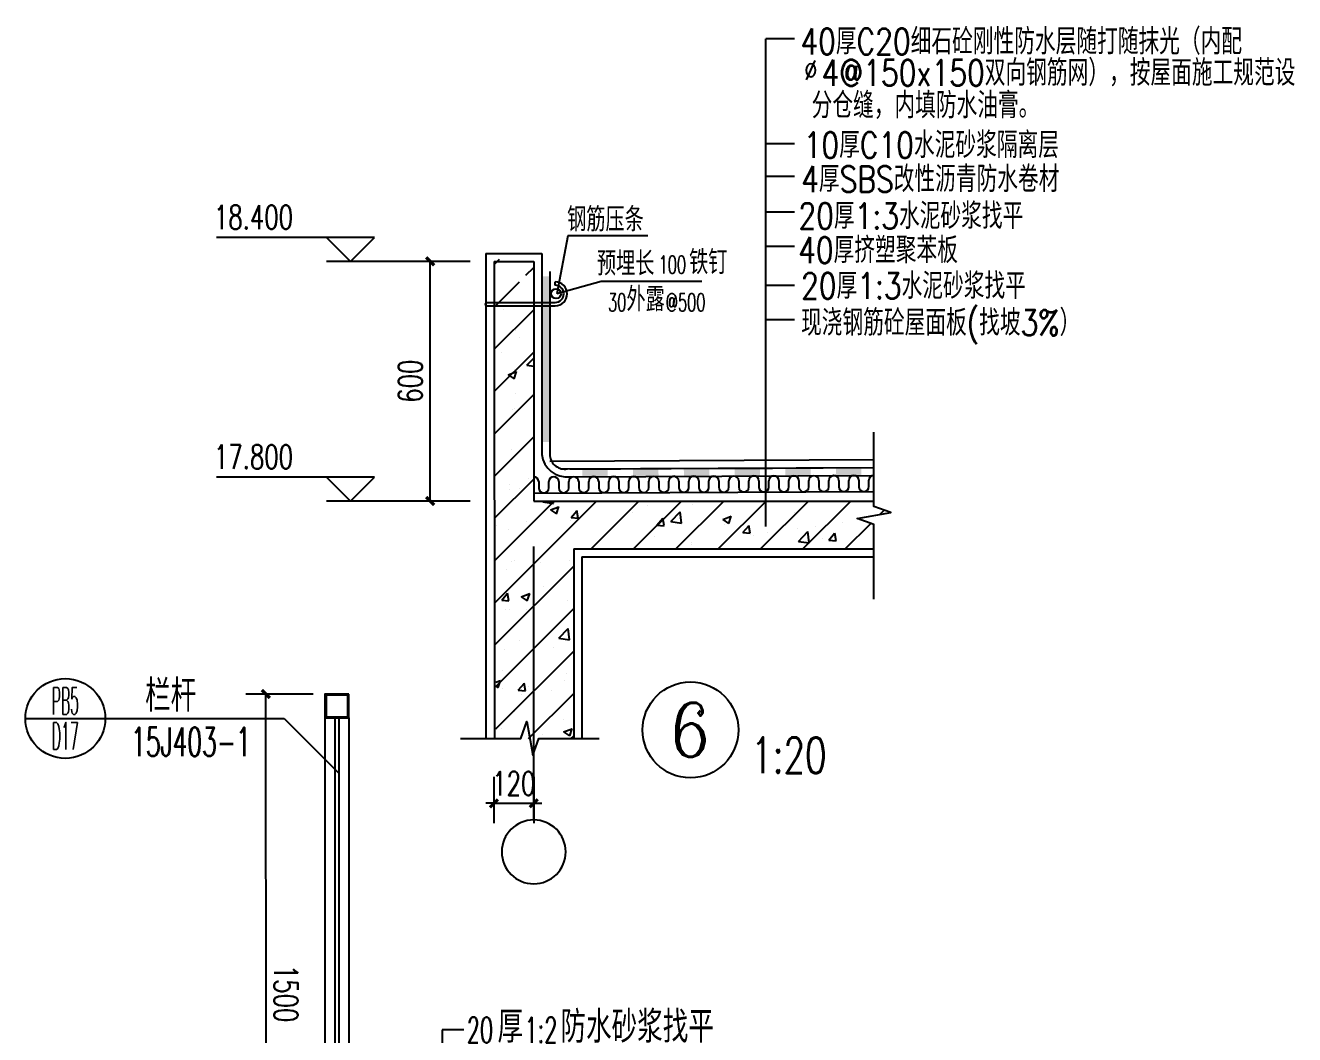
# Model space of a CAD drawing. Extents: x -522490 to 417652, y 450811 to 1108047.
# Drawn here: x 370846 to 377201, y 455942 to 460996 of the extents above; entities that cross this region are included whole.
import ezdxf
from ezdxf.enums import TextEntityAlignment as Align

# ---------------------------------------------------------------- set-up
doc = ezdxf.new("R2010")
doc.units = 0
doc.header["$LTSCALE"] = 1000
doc.header["$MEASUREMENT"] = 0
for name, color, linetype in [('AXIS', 3, 'Continuous'), ('AXIS_TEXT', 7, 'Continuous'), ('DIM_ELEV', 3, 'Continuous'), ('DIM_SYMB', 3, 'Continuous'), ('PUB_DIM', 3, 'Continuous'), ('PUB_TEXT', 7, 'Continuous'), ('WALL', 9, 'Continuous')]:
    doc.layers.add(name, color=color, linetype=linetype)
doc.styles.add('_HZTXT', font='txt.shx', dxfattribs={"width": 0.8, "bigfont": 'hztxt.shx'})
doc.styles.add('_SIMPLEX', font='SIMPLEX.shx', dxfattribs={"width": 0.6})
doc.styles.add('_TCH_AXIS', font='COMPLEX', dxfattribs={"bigfont": 'GBCBIG'})
doc.styles.add('_TCH_DIM', font='SIMPLEX', dxfattribs={"bigfont": 'GBCBIG'})
doc.styles.add('_TCH_DIM_T3', font='SIMPLEX', dxfattribs={"width": 0.705882, "bigfont": 'GBCBIG'})
doc.styles.add('COMP', font='complex', dxfattribs={"bigfont": 'hztxt'})
doc.styles.add('COMPLEX', font='COMPLEX')
doc.styles.add('DIM_FONT', font='SIMPLEX.shx', dxfattribs={"width": 0.8, "bigfont": 'hztxt.shx'})
doc.dimstyles.new('_TCH_ARCH&&20', dxfattribs={"dimtxt": 59.5, "dimasz": 20, "dimexe": 50, "dimexo": 60, "dimgap": 20, "dimtad": 1, "dimdec": 0, "dimzin": 0, "dimdsep": 46, "dimtxsty": '_TCH_DIM_T3', "dimblk": 'ARCHTICK', "dimcen": 0.09, "dimclrt": 7, "dimazin": 2, "dimtfac": 1, "dimtdec": 0, "dimtix": 1, "dimtmove": 2, "dimatfit": 3, "dimfxl": 0, "dimtolj": 1, "dimtzin": 0, "dimarcsym": 0})

# ---------------------------------------------------------------- blocks, each defined once
blk = doc.blocks.new('_ArchTick')
at = {"color": 0, "linetype": 'ByBlock', "const_width": 0.4}
blk.add_lwpolyline([(-0.5, -0.5), (0.5, 0.5)], dxfattribs=at)
blk = doc.blocks.new('$LinePat$保温层')
at = {"color": 0}
for p, q in [((24, -24), (24, -56)), ((72, -56), (72, -24))]:
    blk.add_line(p, q, dxfattribs=at)
for centre, start, end in [((96, -24), 90, 180), ((0, -24), 0, 90), ((48, -56), 180, 0)]:
    blk.add_arc(centre, 24, start, end, dxfattribs=at)
blk = doc.blocks.new('_AXISO')
blk.add_circle((0, 0), 0.5)
at = {"layer": 'AXIS_TEXT', "style": 'COMPLEX', "width": 1.041667}
blk.add_attdef('A', text='', height=0.56, dxfattribs=at).set_placement((-0.25, -0.28), (0.25, -0.28), align=Align.FIT)
blk = doc.blocks.new('$LinePat$防水层2')
at = {"color": 0}
blk.add_line((0, 0), (600, 0), dxfattribs=at)
blk.add_solid([(150, 0), (450, 0), (150, -100), (450, -100)], dxfattribs=at)
blk = doc.blocks.new('A$C66B81AE5')
for p, q in [((3.6, 55.1), (0, 55.1)), ((22, -18.2), (22, 55.1)), ((25.6, -18.2), (25.6, 55.1))]:
    blk.add_line(p, q)
blk.add_circle((12.7, 56), 5.29)
for centre, radius, start, end in [((12.8, 55.1), 12.8, 0, 180), ((12.8, 55.1), 9.2, 0, 180), ((23.8, -18.2), 1.8, 180, 0)]:
    blk.add_arc(centre, radius, start, end)
blk = doc.blocks.new('*D955')
at = {"layer": 'Defpoints', "color": 0}
for p in [(323786.8, 469870.9), (323887.3, 469870.9), (323887.3, 469270.9)]:
    blk.add_point(p, dxfattribs=at)
at = {"layer": 'PUB_DIM', "color": 0, "lineweight": -2}
for p, q in [((323827.3, 469870.9), (323736.8, 469870.9)), ((323786.8, 469270.9), (323786.8, 469870.9)), ((323827.3, 469270.9), (323736.8, 469270.9))]:
    blk.add_line(p, q, dxfattribs=at)
at = {"layer": 'PUB_DIM', "color": 0, "lineweight": -2, "xscale": 20, "yscale": 20, "zscale": 20}
for p, rotation in [((323786.8, 469870.9), 90), ((323786.8, 469270.9), 270)]:
    blk.add_blockref('_ArchTick', p, dxfattribs=dict(at, rotation=rotation))
at = {"layer": 'PUB_DIM', "color": 7, "insert": (323737, 469570.9), "char_height": 59.5, "attachment_point": 5, "rotation": 90, "style": '_TCH_DIM_T3'}
blk.add_mtext('\\A1;600', dxfattribs=at)
blk = doc.blocks.new('_INDEX')
blk.add_line((-0.5, 0), (0.5, 0))
blk.add_circle((0, 0), 0.5)
at = {"style": 'COMP'}
for tag, width, p, p2 in [('1', 2.333333, (-0.17, 0.05), (0.17, 0.05)), ('-', 1.166667, (-0.17, -0.39), (0.17, -0.39))]:
    blk.add_attdef(tag, text='', height=0.34, dxfattribs=dict(at, width=width)).set_placement(p, p2, align=Align.FIT)
blk = doc.blocks.new('*D956')
at = {"layer": 'Defpoints', "color": 0}
for p in [(339377.6, 498464.9), (339555.5, 498465), (339556, 496965)]:
    blk.add_point(p, dxfattribs=at)
at = {"layer": 'PUB_DIM', "color": 0, "lineweight": -2}
for p, q in [((339495.5, 498465), (339327.6, 498464.9)), ((339378.1, 496964.9), (339377.6, 498464.9)), ((339496, 496965), (339328.1, 496964.9))]:
    blk.add_line(p, q, dxfattribs=at)
at = {"layer": 'PUB_DIM', "color": 0, "lineweight": -2, "xscale": 20, "yscale": 20, "zscale": 20}
for p, rotation in [((339377.6, 498464.9), 90.01972059966626), ((339378.1, 496964.9), 270.0197205996663)]:
    blk.add_blockref('_ArchTick', p, dxfattribs=dict(at, rotation=rotation))
at = {"layer": 'PUB_DIM', "color": 7, "insert": (339427.6, 497715), "char_height": 59.5, "attachment_point": 5, "rotation": 270.0197, "style": '_TCH_DIM_T3'}
blk.add_mtext('\\A1;1500', dxfattribs=at)
blk = doc.blocks.new('JIE7')
for p, q in [((324626.8, 469207.1, 0), (324626.8, 470428.1, 0)), ((324331.7, 469935, 13728001.5), (324131.2, 469935, 13728001.5)), ((323948.1, 469864.1, 0), (323960.7, 469876.6, 0)), ((324026.5, 469836.4, 0), (324046.1, 469856, 0)), ((323948.4, 469758.3, 0), (324010.1, 469819.9, 0)), ((324466.9, 469821, 13728001.5), (324214.6, 469821, 13728001.5)), ((323948.7, 469652.5, 0), (324046.1, 469749.9, 0)), ((323969.7, 469751.7, 0), (323969.7, 469751.7, 0)), ((324000.9, 469699, 0), (324000.9, 469699, 0)), ((324011.1, 469681.6, 0), (324011.1, 469681.6, 0)), ((323949, 469546.7, 0), (324046.1, 469643.9, 0)), ((323965.9, 469643.2, 0), (323965.9, 469643.2, 0)), ((324028.9, 469611.1, 0), (324046.1, 469629, 0)), ((324028.9, 469611.1, 0), (324046.1, 469608.5, 0)), ((323981.9, 469586.9, 0), (324002.9, 469594.9, 0)), ((323981.9, 469586.9, 0), (323996.8, 469576.8, 0)), ((323996.9, 469577, 0), (324003, 469595.1, 0)), ((323997.3, 469599.1, 0), (323997.3, 469599.1, 0)), ((323949.3, 469440.9, 0), (324046.1, 469537.8, 0)), ((324000.6, 469539.9, 0), (324000.6, 469539.9, 0)), ((323993.6, 469499.3, 0), (323993.6, 469499.3, 0)), ((323998.7, 469502.6, 0), (323998.7, 469502.6, 0)), ((324044.7, 469464.5, 0), (324044.7, 469464.5, 0)), ((323949.6, 469335.2, 0), (324046.1, 469431.7, 0)), ((323990, 469399.4, 0), (323990, 469399.4, 0)), ((323949.9, 469229.4, 0), (324046.1, 469325.7, 0)), ((324032.2, 469328.2, 0), (324032.2, 469328.2, 0)), ((323985, 469312, 0), (323985, 469312, 0)), ((323986.3, 469299.5, 0), (323986.3, 469299.5, 0)), ((324010.2, 469301.7, 0), (324010.2, 469301.7, 0)), ((323950.1, 469123.6, 0), (324097.4, 469270.9, 0)), ((323950.4, 469017.8, 0), (324203.5, 469270.9, 0)), ((324068.7, 469269.2, 0), (324070.3, 469270.9, 0)), ((324068.7, 469269.2, 0), (324095.4, 469265.1, 0)), ((324095.6, 469265.2, 0), (324094.9, 469270.9, 0)), ((324189.5, 469150.9, 0), (324309.5, 469270.9, 0)), ((324295.6, 469150.9, 0), (324415.6, 469270.9, 0)), ((324331.5, 469259.6, 0), (324331.5, 469259.6, 0)), ((324401.7, 469150.9, 0), (324521.7, 469270.9, 0)), ((324406.6, 469269.5, 0), (324406.6, 469269.5, 0)), ((324444.1, 469262.5, 0), (324444.1, 469262.5, 0)), ((324507.7, 469150.9, 0), (324627.7, 469270.9, 0)), ((324613.8, 469150.9, 0), (324733.8, 469270.9, 0)), ((324719.9, 469150.9, 0), (324839.9, 469270.9, 0)), ((324087.9, 469248.5, 0), (324108.9, 469256.6, 0)), ((324087.9, 469248.5, 0), (324102.9, 469238.5, 0)), ((324103, 469238.6, 0), (324109.1, 469256.8, 0)), ((324139.4, 469229.5, 0), (324153.8, 469246.7, 0)), ((324139.4, 469229.5, 0), (324157.3, 469227.9, 0)), ((324142, 469234.7, 0), (324142, 469234.7, 0)), ((324157.5, 469228.1, 0), (324154, 469246.9, 0)), ((324292.5, 469243.3, 0), (324292.5, 469243.3, 0)), ((324354.5, 469210.7, 0), (324369, 469227.9, 0)), ((324372.6, 469209.3, 0), (324369.2, 469228.1, 0)), ((324388.9, 469219.6, 0), (324412.3, 469243.9, 0)), ((324415.7, 469215.6, 0), (324412.4, 469244.1, 0)), ((324519.1, 469224.5, 0), (324540.1, 469232.6, 0)), ((324534.2, 469214.6, 0), (324540.2, 469232.7, 0)), ((324697.7, 469242.8, 0), (324697.7, 469242.8, 0)), ((324912.2, 469237.1, 0), (324923, 469247.9, 0)), ((323953.3, 469209.8, 0), (323953.3, 469209.8, 0)), ((323982.7, 469199.7, 0), (323982.7, 469199.7, 0)), ((324028.4, 469219.7, 0), (324028.4, 469219.7, 0)), ((324138.5, 469222.2, 0), (324138.5, 469222.2, 0)), ((324354.5, 469210.7, 0), (324372.5, 469209.1, 0)), ((324388.9, 469219.6, 0), (324415.6, 469215.5, 0)), ((324519.1, 469224.5, 0), (324534, 469214.4, 0)), ((324522.7, 469212.8, 0), (324522.7, 469212.8, 0)), ((324569.7, 469191.8, 0), (324584.2, 469209.1, 0)), ((324587.8, 469190.5, 0), (324584.3, 469209.3, 0)), ((324705.8, 469201, 0), (324705.8, 469201, 0)), ((324709.1, 469169.9, 0), (324732.4, 469194.3, 0)), ((324735.9, 469165.9, 0), (324732.6, 469194.4, 0)), ((324750.3, 469206.2, 0), (324750.3, 469206.2, 0)), ((324819.5, 469215.9, 0), (324819.5, 469215.9, 0)), ((324825.9, 469150.9, 0), (324889.8, 469214.8, 0)), ((324347.8, 469182.8, 0), (324347.8, 469182.8, 0)), ((324440.4, 469162.6, 0), (324440.4, 469162.6, 0)), ((324441.3, 469166.1, 0), (324441.3, 469166.1, 0)), ((324569.7, 469191.8, 0), (324587.7, 469190.3, 0)), ((324596.2, 469185.1, 0), (324596.2, 469185.1, 0)), ((324630.7, 469191.1, 0), (324630.7, 469191.1, 0)), ((324709.1, 469169.9, 0), (324735.7, 469165.8, 0)), ((324769.6, 469176.9, 0), (324769.6, 469176.9, 0)), ((324784.9, 469173, 0), (324799.4, 469190.3, 0)), ((324784.9, 469173, 0), (324802.8, 469171.4, 0)), ((324803, 469171.6, 0), (324799.5, 469190.4, 0)), ((324086.7, 469151.9, 0), (324086.7, 469151.9, 0)), ((324172.8, 469152.7, 0), (324172.8, 469152.7, 0)), ((324327.7, 469151.2, 0), (324327.7, 469151.2, 0)), ((323950.7, 468912.1, 0), (324146.1, 469107.5, 0)), ((323979, 469099.8, 0), (323979, 469099.8, 0)), ((323989.8, 469118.4, 0), (323989.8, 469118.4, 0)), ((323997.9, 469122.7, 0), (323997.9, 469122.7, 0)), ((324063.1, 469116.4, 0), (324063.1, 469116.4, 0)), ((324134.8, 469122.3, 0), (324134.8, 469122.3, 0)), ((323965.8, 469022.7, 0), (323980.3, 469039.9, 0)), ((323983.9, 469021.3, 0), (323980.4, 469040.1, 0)), ((324014.9, 469031, 0), (324035.9, 469039, 0)), ((324030, 469021.1, 0), (324036.1, 469039.2, 0)), ((324069.7, 469056.8, 0), (324069.7, 469056.8, 0)), ((323965.8, 469022.7, 0), (323983.7, 469021.1, 0)), ((324014.9, 469031, 0), (324029.9, 469020.9, 0)), ((324131.2, 469022.4, 0), (324131.2, 469022.4, 0)), ((323951, 468806.3, 0), (324146.1, 469001.4, 0)), ((323975.4, 468999.9, 0), (323975.4, 468999.9, 0)), ((323984.2, 468998, 0), (323984.2, 468998, 0)), ((324027, 468999.4, 0), (324027, 468999.4, 0)), ((324108.5, 468927.4, 0), (324131.9, 468951.7, 0)), ((324135.3, 468923.3, 0), (324132, 468951.8, 0)), ((324009.4, 468921.8, 0), (324009.4, 468921.8, 0)), ((324108.5, 468927.4, 0), (324135.2, 468923.2, 0)), ((324127.6, 468922.6, 0), (324127.6, 468922.6, 0)), ((323951.3, 468700.5, 0), (324146.1, 468895.3, 0)), ((323971.7, 468900.1, 0), (323971.7, 468900.1, 0)), ((324094.7, 468904.7, 0), (324094.7, 468904.7, 0)), ((323968.6, 468846.1, 0), (323968.6, 468846.1, 0)), ((323951, 468816.9, 0), (323963, 468821.5, 0)), ((323957, 468803.6, 0), (323963.1, 468821.7, 0)), ((324007.4, 468797, 0), (324021.9, 468814.2, 0)), ((324025.5, 468795.6, 0), (324022.1, 468814.4, 0)), ((324123.9, 468822.7, 0), (324123.9, 468822.7, 0)), ((324128.8, 468839.4, 0), (324128.8, 468839.4, 0)), ((323951, 468807.3, 0), (323956.9, 468803.4, 0)), ((323968.1, 468800.2, 0), (323968.1, 468800.2, 0)), ((324007.4, 468797, 0), (324025.4, 468795.4, 0)), ((324015.8, 468786.3, 0), (324015.8, 468786.3, 0)), ((324031.9, 468805.8, 0), (324031.9, 468805.8, 0)), ((324033.3, 468676.4, 0), (324146.1, 468789.3, 0)), ((324090.9, 468796.2, 0), (324090.9, 468796.2, 0)), ((323997, 468742.8, 0), (323997, 468742.8, 0)), ((324120.3, 468722.8, 0), (324120.3, 468722.8, 0)), ((323964.4, 468700.3, 0), (323964.4, 468700.3, 0)), ((324069.1, 468686.9, 0), (324069.1, 468686.9, 0)), ((324121, 468692.7, 0), (324142, 468700.7, 0)), ((324121, 468692.7, 0), (324135.9, 468682.6, 0)), ((324125.6, 468692.8, 0), (324125.6, 468692.8, 0)), ((324136.1, 468682.8, 0), (324142.2, 468700.9, 0)), ((324012, 468677.9, 0), (324012, 468677.9, 0)), ((324068.9, 468676.9, 0), (324068.9, 468676.9, 0)), ((324139.3, 468676.4, 0), (324146.1, 468683.2, 0))]:
    blk.add_line(p, q)
at = {"ltscale": 0.5}
for p in [(324131.2, 469935, 607.5), (324214.6, 469821, 13728001.5)]:
    blk.add_line(p, (324103.9, 469789.9, 607.5), dxfattribs=at)
at = {"color": 1, "ltscale": 0.1}
blk.add_line((324046.1, 468472.3, 0), (324046.1, 469157.4, 0), dxfattribs=at)
at = {"color": 5}
blk.add_line((324146.1, 469150.9, 0), (324146.1, 468676.4, 0), dxfattribs=at)
at = {"color": 4}
blk.add_line((324166.1, 469130.9, 0), (324166.1, 468676.4, 0), dxfattribs=at)
at = {"layer": 'AXIS'}
blk.add_circle((324438.5, 468697.7), 120, dxfattribs=at)
at = {"layer": 'DIM_ELEV'}
for p, q in [((323647.3, 469930.9), (323251.5, 469930.9)), ((323587.3, 469870.9), (323527.3, 469930.9)), ((323587.3, 469870.9), (323647.3, 469930.9)), ((323887.3, 469870.9), (323527.3, 469870.9)), ((323647.3, 469330.9), (323251.5, 469330.9)), ((323587.3, 469270.9), (323527.3, 469330.9)), ((323587.3, 469270.9), (323647.3, 469330.9)), ((323887.3, 469270.9), (323527.3, 469270.9))]:
    blk.add_line(p, q, dxfattribs=at)
at = {"layer": 'DIM_SYMB', "elevation": 0}
blk.add_lwpolyline([(324897.8, 469025.4), (324897.8, 469211.9), (324855.8, 469227.2), (324939.8, 469242), (324897.8, 469256.9), (324897.8, 469443.4)], dxfattribs=at)
at = {"layer": 'DIM_SYMB', "color": 3, "elevation": 0}
blk.add_lwpolyline([(323863.1, 468676.4), (324014, 468676.4), (324029.2, 468718.4), (324044.1, 468634.4), (324059, 468676.4), (324209.9, 468676.4)], dxfattribs=at)
at = {"layer": 'PUB_DIM'}
for p, q in [((323946.5, 468580.3, 0), (323946.5, 468463.9, 0)), ((324046.1, 468580.3, 0), (324046.1, 468463.9, 0)), ((323946.5, 468513.9, 0), (323926.5, 468513.9, 0)), ((323946.5, 468513.9, 0), (324046.1, 468513.9, 0)), ((324046.1, 468513.9, 0), (324066.1, 468513.9, 0))]:
    blk.add_line(p, q, dxfattribs=at)
at = {"layer": 'PUB_TEXT'}
for p, q in [((324698.8, 470428.1, 13728001.5), (324626.8, 470428.1, 13728001.5)), ((324698.8, 470165.6, 13728001.5), (324626.8, 470165.6, 13728001.5)), ((324698.8, 470083.8, 13728001.5), (324626.8, 470083.8, 13728001.5)), ((324698.8, 469994.5, 13728001.5), (324626.8, 469994.5, 13728001.5)), ((324698.8, 469908.6, 13728001.5), (324626.8, 469908.6, 13728001.5)), ((324698.8, 469810.4, 13728001.5), (324626.8, 469810.4, 13728001.5)), ((324698.8, 469724.5, 27456003), (324626.8, 469724.5, 27456003))]:
    blk.add_line(p, q, dxfattribs=at)
at = {"layer": 'WALL', "color": 4}
for p, q in [((323926.1, 469890.9, 13728001.5), (324066.1, 469890.9, 13728001.5)), ((323926.1, 469890.9, 13728001.5), (323926.1, 468676.4, 13728001.5)), ((324086.1, 469371, 13728001.5), (324897.4, 469374.5, 13728001.5)), ((324046.1, 469290.9, 13728001.5), (324897.8, 469294.5, 13728001.5)), ((324166.1, 469130.9, 13728001.5), (324897.8, 469130.9, 13728001.5))]:
    blk.add_line(p, q, dxfattribs=at)
at = {"layer": 'WALL'}
for p, q in [((323947.2, 469870.9, 13728001.5), (323947.7, 468676.4, 13728001.5)), ((323947.2, 469870.9, 13728001.5), (324046.1, 469870.9, 13728001.5)), ((324046.1, 469870.9, 13728001.5), (324046.1, 469270.9, 13728001.5)), ((324046.1, 469270.9, 13728001.5), (324897.8, 469270.9, 13728001.5)), ((324146.1, 469150.9, 13728001.5), (324897.8, 469150.9, 13728001.5))]:
    blk.add_line(p, q, dxfattribs=at)
at = {"layer": 'WALL', "color": 6}
for p, q in [((324066.1, 469890.9, 13728001.5), (324066.1, 469387.3, 13728001.5)), ((324086.1, 469845.7, 13728001.5), (324086.1, 469389.9, 13728001.5)), ((324086.1, 469845.7, 13728001.5), (324086.1, 469384.2, 13728001.5)), ((324118.4, 469351.1, 13728001.5), (324897.5, 469354.5, 13728001.5)), ((324136.3, 469351.2, 13728001.5), (324897.7, 469354.5, 13728001.5)), ((324136.4, 469331.2, 13728001.5), (324897.8, 469334.5, 13728001.5))]:
    blk.add_line(p, q, dxfattribs=at)
for centre, radius, start, end in [((324130.2, 469395.5, 13728001.5), 64.6, 187.3156, 275.5505), ((324124.2, 469389, 13728001.5), 38.3, 187.2253, 279.0873)]:
    blk.add_arc(centre, radius, start, end, dxfattribs=at)
blk.add_solid([(324086.1, 469833.5, 13728001.5), (324086.1, 469418.6, 13728001.5), (324066.1, 469833.5, 13728001.5), (324066.1, 469418.6, 13728001.5)], dxfattribs=at)
at = {"xscale": 2.333285133354366, "yscale": 2.333285133354366, "zscale": 2.333285133354366, "rotation": 270}
blk.add_blockref('A$C66B81AE5', (323971.4, 469819.7, 13728001.5), dxfattribs=at)
at = {"color": 6, "xscale": 0.2114851264385937, "yscale": 0.1999999999534339, "zscale": 0.2000000001862645, "rotation": 0.2497552197564352}
for p in [(324263.2, 469351.7, 13728001.5), (324390.1, 469352.3, 13728001.5), (324517, 469352.9, 13728001.5), (324643.9, 469353.4, 13728001.5), (324770.8, 469354, 13728001.5), (324136.3, 469351.2, 13728001.5)]:
    blk.add_blockref('$LinePat$防水层2', p, dxfattribs=at)
at = {"layer": 'AXIS', "xscale": -160, "yscale": 160, "zscale": 160}
blk.add_blockref('_AXISO', (324046.1, 468392.3, 13728001.5), dxfattribs=at)
at = {"layer": 'PUB_DIM', "xscale": 20, "yscale": 20, "zscale": 20}
blk.add_blockref('_ArchTick', (323946.5, 468513.9, 0), dxfattribs=at)
at = {"layer": 'PUB_DIM', "xscale": 20, "yscale": 20, "zscale": 20, "rotation": 180}
blk.add_blockref('_ArchTick', (324046.1, 468513.9, 0), dxfattribs=at)
at = {"layer": 'WALL', "color": 6, "xscale": 0.5217919626254917, "yscale": 0.4999999998742679, "zscale": 0.4999999998742679, "rotation": 0.2374128584582135}
for p in [(324046, 469331.4, 0), (324096.1, 469331.6, 0), (324146.1, 469331.8, 0), (324196.2, 469332, 0), (324246.3, 469332.2, 0), (324296.4, 469332.4, 0), (324346.5, 469332.6, 0), (324396.6, 469332.8, 0), (324446.7, 469333, 0), (324496.8, 469333.2, 0), (324546.9, 469333.5, 0), (324597, 469333.7, 0), (324647.1, 469333.9, 0), (324697.2, 469334.1, 0), (324747.2, 469334.3, 0), (324797.3, 469334.5, 0), (324847.4, 469334.7, 0)]:
    blk.add_blockref('$LinePat$保温层', p, dxfattribs=at)
at = {"style": 'DIM_FONT', "width": 0.8}
blk.add_text('%%c', height=48.6, dxfattribs=at).set_placement((324723.4, 470325.2, 0))
at = {"layer": 'AXIS_TEXT', "style": '_TCH_AXIS', "width": 1.271123}
blk.add_text('6', height=135.6, dxfattribs=at).set_placement((324388.9, 468629.9), (324488.1, 468629.9), align=Align.FIT)
at = {"layer": 'AXIS_TEXT', "style": '_TCH_DIM', "width": 0.705882}
blk.add_text('1:20', height=89.25, dxfattribs=at).set_placement((324590.2, 468589.7))
at = {"layer": 'PUB_DIM', "color": 7, "insert": (323996.3, 468563.6, 0), "char_height": 59.5, "attachment_point": 5, "style": '_TCH_DIM_T3'}
blk.add_mtext('\\A1;120', dxfattribs=at)
at = {"layer": 'PUB_TEXT'}
for s, height, style, width, p in [('40厚C20细石砼刚性防水层随打随抹光（内配  ', 64.8, '_HZTXT', 0.8, (324713.6, 470389.2, 0)), ('4@150x150双向钢筋网），按屋面施工规范设', 64.8, '_HZTXT', 0.8, (324766.5, 470310.9, 0)), ('分仓缝，内填防水油膏。', 64.8, '_HZTXT', 0.8, (324741.8, 470229.3, 0)), ('10厚C10水泥砂浆隔离层', 64.8, '_HZTXT', 0.8, (324721.8, 470129.9, 0)), ('4厚SBS改性沥青防水卷材', 64.8, '_HZTXT', 0.8, (324715.5, 470044.7, 0)), ('20厚1:3水泥砂浆找平', 64.8, '_HZTXT', 0.8, (324708.8, 469952.3, 0)), ('18.400', 59.5, '_TCH_DIM', 0.705882, (323245.5, 469951.9)), ('钢筋压条', 60, '_HZTXT', 0.8, (324129.7, 469946, 27455395.5)), ('40厚挤塑聚苯板', 64.8, '_HZTXT', 0.8, (324708, 469866.7, 0)), ('预埋长', 60, '_HZTXT', 0.8, (324204.2, 469835.6, 27455395.5)), ('铁钉', 60, '_HZTXT', 0.8, (324435, 469838.7, 27455395.5)), ('100', 44.47, '_SIMPLEX', 0.6, (324358.8, 469840.6, 27455395.5)), ('20厚1:3水泥砂浆找平', 64.8, '_HZTXT', 0.8, (324715.3, 469777.1, 0)), ('外露', 60, '_HZTXT', 0.8, (324278.2, 469746.2, 27455395.5)), ('30', 44.47, '_SIMPLEX', 0.6, (324232.1, 469746.2, 27455395.5)), ('@500', 44.47, '_SIMPLEX', 0.6, (324376.4, 469746.2, 27455395.5)), ('现浇钢筋砼屋面板(找坡3%%%）', 64.8, '_HZTXT', 0.8, (324715.4, 469685, 0)), ('17.800', 59.5, '_TCH_DIM', 0.705882, (323245.5, 469351.9))]:
    blk.add_text(s, height=height, dxfattribs=dict(at, style=style, width=width)).set_placement(p)
at = {"layer": 'PUB_DIM'}
dim = blk.add_aligned_dim(p1=(323887.3, 469270.9), p2=(323887.3, 469870.9), distance=100.5, dimstyle='_TCH_ARCH&&20', dxfattribs=at)
dim.commit()
dim.dimension.update_dxf_attribs({"geometry": '*D955', "text_midpoint": (323737, 469570.9)})
blk = doc.blocks.new('JIE8')
for p, q in [((339423.4, 498403.7, 0), (339560.5, 498266.7)), ((339525.5, 498405), (339525.5, 496965)), ((339550.5, 498405), (339550.5, 497095)), ((339560.5, 498405), (339560.5, 497095)), ((339585.5, 498405), (339585.5, 496965)), ((339819.1, 497624.1, 0), (339819.1, 496925, 0)), ((339872.7, 497624.1, 0), (339819.1, 497624.1, 0))]:
    blk.add_line(p, q)
at = {"elevation": 0}
for points in [[(339585.5, 498465), (339525.5, 498465), (339525.5, 498405), (339585.5, 498405)], [(339582.5, 498462), (339528.5, 498462), (339528.5, 498408), (339582.5, 498408)]]:
    blk.add_lwpolyline(points, close=True, dxfattribs=at)
at = {"layer": 'PUB_DIM'}
blk.add_line((338975.4, 498403.7, 0), (339423.4, 498403.7, 0), dxfattribs=at)
ref = blk.add_blockref('_INDEX', (338875.4, 498403.7, 0), dxfattribs=dict(at, xscale=200, yscale=200, zscale=200))
ref.add_attrib('1', 'PB5', dxfattribs={"layer": '0', "height": 68, "style": 'COMP', "width": 0.362069}).set_placement((338841.4, 498413.7, 0), (338909.4, 498413.7, 0), align=Align.FIT)
ref.add_attrib('-', 'D17', dxfattribs={"layer": '0', "height": 68, "style": 'COMP', "width": 0.411765}).set_placement((338841.4, 498325.7, 0), (338909.4, 498325.7, 0), align=Align.FIT)
at = {"style": '_SIMPLEX', "width": 0.6}
blk.add_text('15J403-1', height=72, dxfattribs=at).set_placement((339040, 498309.2, 0))
at = {"layer": 'PUB_TEXT'}
for s, height, style, width, p in [('栏杆', 80, '_HZTXT', 0.8, (339075.1, 498420.8, 0)), ('厚', 80, '_HZTXT', 0.8, (339957.4, 497591.6, 0)), ('防水砂浆找平', 80, '_HZTXT', 0.8, (340115, 497591.6, 0)), ('20', 64, '_SIMPLEX', 0.6, (339880.5, 497591.6, 0)), ('1:2', 64, '_SIMPLEX', 0.6, (340025.1, 497591.6, 0))]:
    blk.add_text(s, height=height, dxfattribs=dict(at, style=style, width=width)).set_placement(p)
at = {"layer": 'PUB_DIM'}
dim = blk.add_aligned_dim(p1=(339556, 496965), p2=(339555.5, 498465), distance=177.9, dimstyle='_TCH_ARCH&&20', dxfattribs=at)
dim.commit()
dim.dimension.update_dxf_attribs({"geometry": '*D956', "text_midpoint": (339427.6, 497715)})

msp = doc.modelspace()

# ---------------------------------------------------------------- block references
at = {"xscale": 2, "yscale": 2, "zscale": 2}
for name, p in [('JIE7', (-274700.9, -479927.5, 0)), ('JIE8', (-306704.9, -539282.3, 0))]:
    msp.add_blockref(name, p, dxfattribs=at)

doc.saveas('drawing.dxf')
